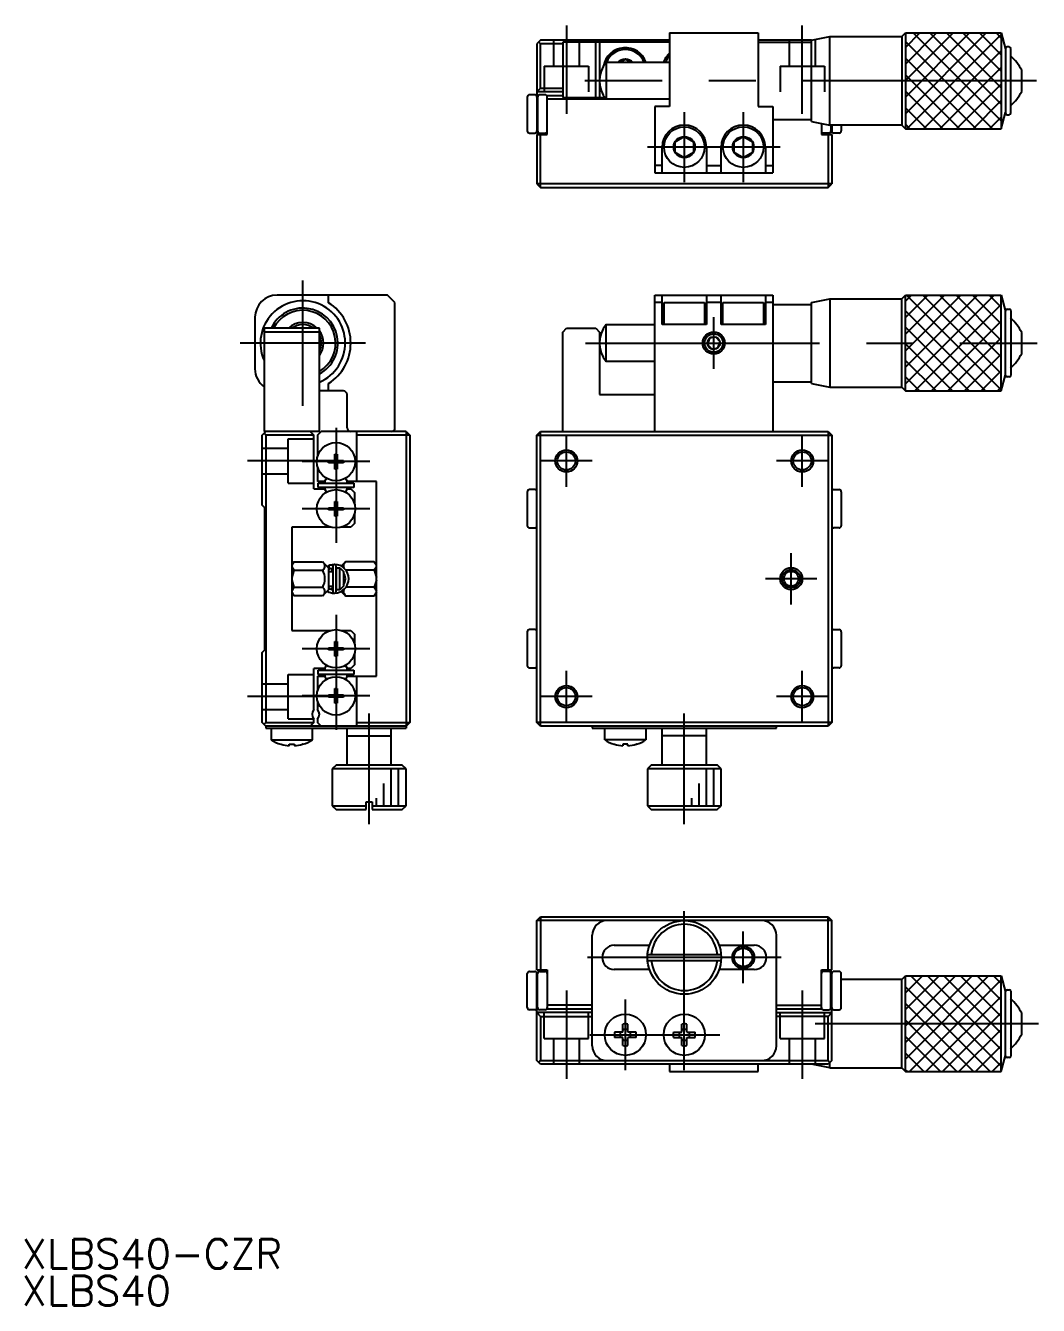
# Model space of a CAD drawing. Extents: x 1 to 256, y 0 to 174.
# Drawn here: x 0.5 to 137.9, y 0 to 173.7 of the extents above; entities that cross this region are included whole.
import ezdxf

# ---------------------------------------------------------------- set-up
doc = ezdxf.new("R2010")
doc.units = 0
doc.linetypes.add('CENTER', pattern=[50.8, 31.75, -6.35, 6.35, -6.35])
doc.linetypes.add('DASHED', pattern=[19.05, 12.7, -6.35])
doc.layers.get('0').update_dxf_attribs({"linetype": 'CONTINUOUS'})
doc.layers.add('CENTER', color=1, linetype='CENTER')
doc.styles.get("Standard").update_dxf_attribs({"font": 'txt.shx', "height": 3, "bigfont": 'bigfont.shx'})

# ---------------------------------------------------------------- blocks, each defined once
blk = doc.blocks.new('*U5')
at = {"color": 7, "linetype": 'CONTINUOUS'}
blk.add_text('XLBS40-CZR', height=4, dxfattribs=at).set_placement((0, 5))
blk = doc.blocks.new('*U6')
at = {"color": 7, "linetype": 'CONTINUOUS'}
blk.add_text('XLBS40', height=4, dxfattribs=at).set_placement((0, 0))

msp = doc.modelspace()

# ---------------------------------------------------------------- linework, layer by layer
at = {"color": 7, "linetype": 'CONTINUOUS'}
for p, q in [((87.89, 172.74), (99.89, 172.74)), ((87.89, 172.74), (87.89, 162.74)), ((99.89, 172.74), (99.89, 162.74)), ((107.14, 171.74), (109.64, 172.24)), ((109.64, 172.24), (119.39, 172.24)), ((109.64, 160.24), (109.64, 172.24)), ((119.39, 172.24), (119.89, 172.74)), ((119.39, 172.24), (119.39, 160.24)), ((119.89, 172.74), (132.89, 172.74)), ((119.89, 172.74), (119.89, 159.74)), ((132.89, 172.74), (133.48, 170.54)), ((132.89, 172.74), (132.89, 159.74)), ((70.39, 171.74), (69.89, 171.24)), ((69.89, 171.24), (69.89, 159.24)), ((70.39, 171.24), (70.14, 171.49)), ((87.89, 171.74), (70.39, 171.74)), ((70.39, 165.24), (70.39, 171.24)), ((73.39, 171.24), (70.39, 171.24)), ((87.89, 171.49), (73.39, 171.49)), ((73.39, 171.49), (73.39, 163.99)), ((73.89, 171.49), (73.89, 163.99)), ((77.89, 163.99), (77.89, 171.49)), ((78.39, 171.49), (78.39, 163.99)), ((107.14, 171.74), (99.89, 171.74)), ((99.89, 171.49), (107.14, 171.49)), ((107.14, 160.74), (107.14, 171.74)), ((133.48, 170.64), (133.48, 161.84)), ((133.98, 170.84), (133.68, 170.84)), ((134.18, 161.84), (134.18, 170.64)), ((87.89, 168.74), (79.27, 168.74)), ((79.27, 168.74), (79.27, 163.74)), ((81.89, 169.18), (81.12, 168.74)), ((82.66, 168.74), (81.89, 169.18)), ((135.69, 164.79), (135.69, 167.68)), ((69.89, 164.74), (70.39, 165.24)), ((70.39, 165.24), (73.39, 165.24)), ((68.59, 164.04), (68.59, 159.44)), ((69.59, 164.34), (68.89, 164.34)), ((73.39, 164.74), (69.89, 164.74)), ((69.99, 164.04), (69.99, 159.44)), ((70.99, 164.34), (70.29, 164.34)), ((71.29, 158.94), (71.29, 164.24)), ((71.29, 164.24), (73.39, 164.24)), ((87.89, 163.74), (71.29, 163.74)), ((73.39, 163.99), (79.08, 163.99)), ((69.89, 163.29), (69.99, 163.29)), ((69.89, 163.16), (69.99, 163.16)), ((69.89, 161.74), (69.99, 161.74)), ((87.89, 162.74), (85.89, 162.74)), ((85.89, 162.74), (85.89, 153.74)), ((99.89, 162.74), (101.89, 162.74)), ((101.89, 162.74), (101.89, 153.74)), ((132.89, 159.74), (133.48, 161.94)), ((133.68, 161.64), (133.98, 161.64)), ((69.89, 160.36), (69.99, 160.36)), ((69.89, 160.19), (69.99, 160.19)), ((101.89, 160.99), (107.14, 160.99)), ((107.14, 160.74), (109.64, 160.24)), ((108.49, 160.47), (108.49, 158.94)), ((119.39, 160.24), (109.64, 160.24)), ((109.79, 160.24), (109.79, 159.44)), ((109.89, 160.24), (109.89, 159.24)), ((111.19, 160.24), (111.19, 159.44)), ((119.39, 160.24), (119.89, 159.74)), ((68.89, 159.14), (69.59, 159.14)), ((69.89, 159.74), (69.99, 159.74)), ((69.89, 159.24), (70.07, 159.24)), ((69.89, 158.94), (69.89, 152.24)), ((69.89, 158.94), (71.29, 158.94)), ((70.29, 159.14), (70.99, 159.14)), ((70.39, 151.74), (70.39, 158.94)), ((71.21, 159.24), (71.29, 159.24)), ((88.64, 157.96), (89.89, 158.68)), ((89.89, 158.68), (91.14, 157.96)), ((96.64, 157.96), (97.89, 158.68)), ((97.89, 158.68), (99.14, 157.96)), ((108.57, 159.24), (108.49, 159.24)), ((108.49, 158.94), (109.89, 158.94)), ((109.49, 159.14), (108.79, 159.14)), ((109.39, 158.94), (109.39, 151.74)), ((109.64, 158.94), (109.64, 159.18)), ((109.89, 159.24), (109.71, 159.24)), ((109.89, 159.74), (109.79, 159.74)), ((109.89, 158.94), (109.89, 152.24)), ((110.89, 159.14), (110.19, 159.14)), ((119.89, 159.74), (132.89, 159.74)), ((86.89, 153.74), (86.89, 157.24)), ((88.64, 156.52), (88.64, 157.96)), ((89.89, 155.79), (88.64, 156.52)), ((91.14, 156.52), (89.89, 155.79)), ((91.14, 157.96), (91.14, 156.52)), ((92.89, 157.24), (92.89, 153.74)), ((94.89, 153.74), (94.89, 157.24)), ((96.64, 156.52), (96.64, 157.96)), ((97.89, 155.79), (96.64, 156.52)), ((99.14, 156.52), (97.89, 155.79)), ((99.14, 157.96), (99.14, 156.52)), ((100.89, 157.24), (100.89, 153.74)), ((86.89, 154.74), (85.89, 154.74)), ((92.89, 154.74), (94.89, 154.74)), ((100.89, 154.74), (101.89, 154.74)), ((85.89, 153.74), (101.89, 153.74)), ((69.89, 152.24), (70.39, 151.74)), ((109.89, 152.24), (69.89, 152.24)), ((70.39, 151.74), (109.39, 151.74)), ((109.39, 151.74), (109.89, 152.24)), ((49.63, 137.14), (34.63, 137.14)), ((41.63, 136.11), (41.63, 137.14)), ((50.63, 136.14), (49.63, 137.14)), ((50.63, 119.14), (50.63, 136.14)), ((85.89, 118.64), (85.89, 137.14)), ((85.89, 137.14), (101.89, 137.14)), ((86.89, 136.14), (85.89, 136.14)), ((86.89, 133.14), (86.89, 137.14)), ((87.14, 133.14), (87.14, 136.14)), ((87.14, 136.14), (92.64, 136.14)), ((92.64, 136.14), (92.64, 133.14)), ((92.89, 137.14), (92.89, 133.14)), ((94.89, 136.14), (92.89, 136.14)), ((94.89, 133.14), (94.89, 137.14)), ((95.14, 133.14), (95.14, 136.14)), ((95.14, 136.14), (100.64, 136.14)), ((100.64, 136.14), (100.64, 133.14)), ((100.89, 137.14), (100.89, 133.14)), ((101.89, 136.14), (100.89, 136.14)), ((101.89, 137.14), (101.89, 118.64)), ((101.89, 135.89), (107.14, 135.89)), ((107.14, 136.14), (109.64, 136.64)), ((107.14, 125.14), (107.14, 136.14)), ((109.64, 136.64), (119.39, 136.64)), ((109.64, 136.64), (109.64, 124.64)), ((119.39, 136.64), (119.89, 137.14)), ((119.39, 124.64), (119.39, 136.64)), ((119.89, 137.14), (132.89, 137.14)), ((119.89, 124.14), (119.89, 137.14)), ((132.89, 137.14), (133.48, 134.94)), ((132.89, 124.14), (132.89, 137.14)), ((31.63, 134.14), (31.63, 127.14)), ((133.48, 126.24), (133.48, 135.04)), ((133.68, 135.24), (133.98, 135.24)), ((134.18, 135.04), (134.18, 126.24)), ((40.38, 132.64), (32.88, 132.64)), ((32.88, 132.64), (32.88, 118.64)), ((40.38, 132.14), (32.88, 132.14)), ((40.38, 118.64), (40.38, 132.64)), ((73.39, 132.14), (73.89, 132.64)), ((73.39, 118.64), (73.39, 132.14)), ((73.89, 132.64), (77.89, 132.64)), ((77.89, 132.64), (78.39, 132.14)), ((78.39, 132.14), (78.39, 123.64)), ((79.27, 128.14), (79.27, 133.14)), ((79.27, 133.14), (85.89, 133.14)), ((92.89, 133.14), (86.89, 133.14)), ((100.89, 133.14), (94.89, 133.14)), ((135.69, 129.19), (135.69, 132.08)), ((93.32, 131.29), (93.04, 130.47)), ((93.04, 130.47), (93.61, 129.82)), ((94.17, 131.46), (93.32, 131.29)), ((94.74, 130.81), (94.17, 131.46)), ((94.46, 129.99), (94.74, 130.81)), ((93.61, 129.82), (94.46, 129.99)), ((85.89, 128.14), (79.27, 128.14)), ((41.63, 124.14), (41.63, 125.16)), ((101.89, 125.39), (107.14, 125.39)), ((107.14, 125.14), (109.64, 124.64)), ((132.89, 124.14), (133.48, 126.34)), ((133.98, 126.04), (133.68, 126.04)), ((43.63, 124.14), (40.38, 124.14)), ((44.13, 119.14), (44.13, 123.64)), ((78.39, 123.64), (85.89, 123.64)), ((109.64, 124.64), (119.39, 124.64)), ((119.39, 124.64), (119.89, 124.14)), ((119.89, 124.14), (132.89, 124.14)), ((32.63, 118.14), (33.13, 118.64)), ((40.38, 118.64), (32.88, 118.64)), ((33.13, 118.14), (32.88, 118.39)), ((39.13, 118.64), (39.63, 118.14)), ((40.13, 118.14), (40.63, 118.64)), ((52.13, 118.64), (40.63, 118.64)), ((45.43, 118.64), (45.43, 111.84)), ((52.13, 118.64), (52.63, 118.14)), ((52.13, 118.64), (52.13, 78.34)), ((69.89, 118.14), (70.39, 118.64)), ((70.39, 78.64), (70.39, 118.64)), ((70.39, 118.64), (109.39, 118.64)), ((109.39, 118.64), (109.39, 78.64)), ((109.39, 118.64), (109.89, 118.14)), ((32.63, 108.64), (32.63, 118.14)), ((39.63, 118.14), (33.13, 118.14)), ((33.13, 118.14), (33.13, 79.14)), ((39.63, 110.84), (39.63, 118.14)), ((40.13, 118.14), (40.13, 115.25)), ((52.63, 118.14), (45.43, 118.14)), ((52.63, 118.14), (52.63, 79.14)), ((69.89, 118.14), (109.89, 118.14)), ((69.89, 79.14), (69.89, 118.14)), ((109.89, 118.14), (109.89, 79.14)), ((41.63, 114.39), (41.63, 114.68)), ((41.63, 114.68), (42.43, 114.68)), ((42.16, 114.39), (42.16, 114.68)), ((42.49, 115.54), (42.78, 115.54)), ((42.49, 114.74), (42.49, 115.54)), ((42.49, 115.01), (42.78, 115.01)), ((42.78, 115.54), (42.78, 114.74)), ((42.84, 114.68), (43.63, 114.68)), ((43.1, 114.68), (43.1, 114.39)), ((43.63, 114.68), (43.63, 114.39)), ((40.13, 113.82), (40.13, 111.84)), ((42.43, 114.39), (41.63, 114.39)), ((42.49, 113.54), (42.49, 114.33)), ((42.78, 114.07), (42.49, 114.07)), ((42.78, 113.54), (42.49, 113.54)), ((42.78, 114.33), (42.78, 113.54)), ((43.63, 114.39), (42.84, 114.39)), ((41.08, 111.84), (40.13, 111.84)), ((40.23, 111.64), (45.03, 111.64)), ((40.23, 111.04), (40.23, 111.64)), ((41.23, 112.1), (41.08, 111.84)), ((44.19, 111.84), (44.03, 112.1)), ((48.13, 111.84), (44.19, 111.84)), ((45.03, 111.64), (45.03, 111.04)), ((48.13, 85.44), (48.13, 111.84)), ((39.63, 110.84), (41.08, 110.84)), ((45.03, 111.04), (40.23, 111.04)), ((41.08, 110.84), (41.21, 110.61)), ((44.01, 110.54), (44.18, 110.84)), ((44.18, 110.84), (44.63, 110.84)), ((44.63, 110.84), (45.13, 110.34)), ((45.13, 110.34), (45.13, 108.85)), ((68.59, 110.44), (68.59, 105.84)), ((69.59, 110.74), (68.89, 110.74)), ((110.19, 110.74), (110.89, 110.74)), ((111.19, 110.44), (111.19, 105.84)), ((32.98, 108.29), (32.63, 108.64)), ((32.98, 88.99), (32.98, 108.29)), ((41.63, 107.99), (41.63, 108.28)), ((41.63, 108.28), (42.43, 108.28)), ((42.43, 107.99), (41.63, 107.99)), ((42.16, 107.99), (42.16, 108.28)), ((42.49, 109.14), (42.78, 109.14)), ((42.49, 108.34), (42.49, 109.14)), ((42.49, 108.61), (42.78, 108.61)), ((42.49, 107.14), (42.49, 107.93)), ((42.78, 109.14), (42.78, 108.34)), ((42.78, 107.93), (42.78, 107.14)), ((42.84, 108.28), (43.63, 108.28)), ((43.63, 107.99), (42.84, 107.99)), ((43.1, 108.28), (43.1, 107.99)), ((43.63, 108.28), (43.63, 107.99)), ((42.78, 107.67), (42.49, 107.67)), ((42.78, 107.14), (42.49, 107.14)), ((45.13, 106.14), (44.63, 105.64)), ((45.13, 107.42), (45.13, 106.14)), ((41.92, 105.64), (36.63, 105.64)), ((36.63, 105.64), (36.63, 91.64)), ((44.63, 105.64), (43.35, 105.64)), ((68.89, 105.54), (69.59, 105.54)), ((110.89, 105.54), (110.19, 105.54)), ((36.63, 100.65), (36.93, 100.95)), ((36.93, 100.95), (36.63, 100.47)), ((36.93, 100.95), (40.82, 100.95)), ((40.82, 100.95), (41.63, 100.14)), ((43.94, 100.95), (43.34, 100.35)), ((47.83, 100.95), (43.94, 100.95)), ((48.13, 100.65), (47.83, 100.95)), ((47.83, 100.95), (48.13, 100.47)), ((36.63, 100.27), (36.93, 99.79)), ((36.93, 99.79), (36.63, 98.83)), ((36.93, 99.79), (40.82, 99.79)), ((41.44, 100.33), (41.63, 100.42)), ((41.63, 100.42), (41.62, 100.42)), ((41.62, 100.42), (41.62, 100.41)), ((41.62, 100.41), (41.62, 100.41)), ((41.62, 100.41), (41.63, 100.4)), ((41.66, 100.44), (41.63, 100.42)), ((41.63, 100.42), (41.63, 100.42)), ((41.63, 100.42), (41.63, 100.42)), ((41.63, 100.4), (41.63, 100.39)), ((41.63, 100.39), (41.63, 100.38)), ((41.63, 100.38), (41.63, 100.37)), ((41.63, 100.37), (41.64, 100.35)), ((41.63, 100.14), (41.63, 97.14)), ((41.63, 99.92), (41.81, 100.01)), ((41.63, 99.64), (42.18, 99.64)), ((41.64, 100.35), (41.64, 100.34)), ((41.64, 100.34), (41.64, 100.32)), ((41.64, 100.32), (41.66, 100.29)), ((41.73, 100.46), (41.66, 100.44)), ((41.66, 100.29), (41.67, 100.26)), ((41.67, 100.26), (41.68, 100.22)), ((41.68, 100.22), (41.7, 100.19)), ((41.7, 100.19), (41.71, 100.15)), ((41.71, 100.15), (41.73, 100.12)), ((41.76, 100.47), (41.73, 100.46)), ((41.73, 100.12), (41.75, 100.09)), ((41.75, 100.09), (41.75, 100.08)), ((41.75, 100.08), (41.76, 100.07)), ((41.8, 100.47), (41.76, 100.47)), ((41.76, 100.07), (41.76, 100.06)), ((41.76, 100.06), (41.77, 100.05)), ((41.77, 100.05), (41.78, 100.04)), ((41.78, 100.04), (41.78, 100.03)), ((41.78, 100.03), (41.79, 100.03)), ((41.79, 100.03), (41.79, 100.02)), ((41.79, 100.02), (41.8, 100.02)), ((41.83, 100.48), (41.8, 100.47)), ((41.8, 100.02), (41.8, 100.01)), ((41.8, 100.01), (41.81, 100.01)), ((41.87, 100.48), (41.83, 100.48)), ((42.37, 100.58), (41.86, 100.48)), ((41.9, 100.48), (41.87, 100.48)), ((41.94, 100.48), (41.9, 100.48)), ((41.98, 100.48), (41.94, 100.48)), ((42.01, 100.48), (41.98, 100.48)), ((42.05, 100.47), (42.01, 100.48)), ((42.08, 100.46), (42.05, 100.47)), ((42.12, 100.45), (42.08, 100.46)), ((42.15, 100.44), (42.12, 100.45)), ((42.13, 99.64), (42.13, 99.92)), ((42.18, 100.43), (42.15, 100.44)), ((42.19, 100.43), (42.18, 100.43)), ((42.18, 100.36), (42.18, 96.91)), ((42.63, 96.91), (42.63, 100.36)), ((42.63, 100.14), (43.13, 100.14)), ((42.63, 100.14), (42.63, 97.14)), ((43.13, 100.14), (43.63, 99.64)), ((43.13, 97.14), (43.13, 100.14)), ((43.63, 99.64), (43.63, 97.64)), ((47.83, 99.79), (43.98, 99.79)), ((48.13, 100.27), (47.83, 99.79)), ((47.83, 99.79), (48.13, 98.83)), ((36.63, 98.44), (36.93, 97.48)), ((36.93, 97.48), (36.63, 97)), ((36.93, 97.48), (40.82, 97.48)), ((41.63, 97.64), (42.18, 97.64)), ((41.63, 97.35), (42.18, 97.15)), ((42.13, 97.64), (42.13, 97.36)), ((43.63, 97.64), (43.13, 97.14)), ((47.83, 97.48), (43.98, 97.48)), ((48.13, 98.44), (47.83, 97.48)), ((47.83, 97.48), (48.13, 97)), ((36.63, 96.81), (36.93, 96.33)), ((36.93, 96.33), (36.63, 96.63)), ((40.82, 96.33), (36.93, 96.33)), ((41.63, 97.14), (40.82, 96.33)), ((43.13, 97.14), (42.63, 97.14)), ((43.34, 96.93), (43.94, 96.33)), ((43.94, 96.33), (47.83, 96.33)), ((48.13, 96.81), (47.83, 96.33)), ((47.83, 96.33), (48.13, 96.63)), ((36.63, 91.64), (41.92, 91.64)), ((43.35, 91.64), (44.63, 91.64)), ((44.63, 91.64), (45.13, 91.14)), ((45.13, 91.14), (45.13, 89.85)), ((68.59, 91.44), (68.59, 86.84)), ((69.59, 91.74), (68.89, 91.74)), ((110.19, 91.74), (110.89, 91.74)), ((111.19, 91.44), (111.19, 86.84)), ((32.63, 88.64), (32.98, 88.99)), ((32.63, 79.14), (32.63, 88.64)), ((41.63, 88.99), (41.63, 89.28)), ((41.63, 89.28), (42.43, 89.28)), ((42.43, 88.99), (41.63, 88.99)), ((42.16, 88.99), (42.16, 89.28)), ((42.49, 90.14), (42.78, 90.14)), ((42.49, 89.34), (42.49, 90.14)), ((42.49, 89.61), (42.78, 89.61)), ((42.49, 88.14), (42.49, 88.93)), ((42.78, 88.67), (42.49, 88.67)), ((42.78, 90.14), (42.78, 89.34)), ((42.78, 88.93), (42.78, 88.14)), ((42.84, 89.28), (43.63, 89.28)), ((43.63, 88.99), (42.84, 88.99)), ((43.1, 89.28), (43.1, 88.99)), ((43.63, 89.28), (43.63, 88.99)), ((42.78, 88.14), (42.49, 88.14)), ((45.13, 86.94), (44.63, 86.44)), ((45.13, 88.42), (45.13, 86.94)), ((41.08, 86.44), (39.63, 86.44)), ((39.63, 80.9), (39.63, 86.44)), ((40.13, 85.44), (41.08, 85.44)), ((40.13, 85.44), (40.13, 83.45)), ((40.23, 86.24), (45.03, 86.24)), ((40.23, 85.64), (40.23, 86.24)), ((45.03, 85.64), (40.23, 85.64)), ((41.21, 86.66), (41.08, 86.44)), ((41.08, 85.44), (41.23, 85.18)), ((44.18, 86.44), (44.01, 86.73)), ((44.03, 85.18), (44.19, 85.44)), ((44.63, 86.44), (44.18, 86.44)), ((44.19, 85.44), (48.13, 85.44)), ((45.03, 86.24), (45.03, 85.64)), ((45.43, 85.44), (45.43, 78.64)), ((68.89, 86.54), (69.59, 86.54)), ((110.89, 86.54), (110.19, 86.54)), ((42.49, 83.74), (42.78, 83.74)), ((42.49, 82.94), (42.49, 83.74)), ((42.78, 83.74), (42.78, 82.94)), ((40.13, 82.02), (40.13, 80.9)), ((41.63, 82.59), (41.63, 82.88)), ((41.63, 82.88), (42.43, 82.88)), ((42.43, 82.59), (41.63, 82.59)), ((42.16, 82.59), (42.16, 82.88)), ((42.49, 83.21), (42.78, 83.21)), ((42.49, 81.74), (42.49, 82.53)), ((42.78, 82.27), (42.49, 82.27)), ((42.78, 81.74), (42.49, 81.74)), ((42.78, 82.53), (42.78, 81.74)), ((42.84, 82.88), (43.63, 82.88)), ((43.63, 82.59), (42.84, 82.59)), ((43.1, 82.88), (43.1, 82.59)), ((43.63, 82.88), (43.63, 82.59)), ((33.13, 78.64), (32.63, 79.14)), ((33.13, 79.14), (32.88, 78.89)), ((33.13, 79.14), (39.63, 79.14)), ((33.13, 78.64), (33.13, 78.34)), ((52.13, 78.64), (33.13, 78.64)), ((33.13, 78.34), (52.13, 78.34)), ((33.83, 78.34), (33.83, 76.79)), ((39.63, 79.14), (39.13, 78.64)), ((39.43, 76.79), (39.43, 78.34)), ((39.63, 79.14), (39.63, 79.58)), ((40.13, 79.58), (40.13, 79.14)), ((40.63, 78.64), (40.13, 79.14)), ((44.13, 73.34), (44.13, 78.34)), ((45.43, 79.14), (52.63, 79.14)), ((50.13, 73.34), (50.13, 78.34)), ((52.63, 79.14), (52.13, 78.64)), ((109.89, 79.14), (69.89, 79.14)), ((70.39, 78.64), (69.89, 79.14)), ((109.39, 78.64), (70.39, 78.64)), ((77.39, 78.64), (77.39, 78.34)), ((77.39, 78.34), (102.39, 78.34)), ((79.09, 76.79), (79.09, 78.34)), ((84.69, 78.34), (84.69, 76.79)), ((86.89, 73.34), (86.89, 78.34)), ((92.89, 73.34), (92.89, 78.34)), ((102.39, 78.34), (102.39, 78.64)), ((109.89, 79.14), (109.39, 78.64)), ((33.83, 76.79), (39.43, 76.79)), ((44.13, 77.34), (50.13, 77.34)), ((84.69, 76.79), (79.09, 76.79)), ((92.89, 77.34), (86.89, 77.34)), ((35.13, 76.17), (35.18, 76.17)), ((36.28, 75.96), (36.28, 76.17)), ((36.28, 76.17), (36.98, 76.17)), ((36.98, 76.17), (36.98, 75.96)), ((38.13, 76.17), (38.09, 76.17)), ((80.39, 76.17), (80.43, 76.17)), ((82.24, 76.17), (81.54, 76.17)), ((81.54, 76.17), (81.54, 75.96)), ((82.24, 75.96), (82.24, 76.17)), ((83.39, 76.17), (83.35, 76.17)), ((42.63, 73.34), (42.13, 72.84)), ((51.63, 73.34), (42.63, 73.34)), ((52.13, 72.84), (51.63, 73.34)), ((85.39, 73.34), (84.89, 72.84)), ((94.39, 73.34), (85.39, 73.34)), ((94.89, 72.84), (94.39, 73.34)), ((52.13, 72.84), (42.13, 72.84)), ((42.13, 72.84), (42.13, 67.84)), ((52.13, 67.84), (52.13, 72.84)), ((94.89, 72.84), (84.89, 72.84)), ((84.89, 72.84), (84.89, 68.34)), ((94.89, 68.34), (94.89, 72.84)), ((42.13, 67.84), (46.73, 67.84)), ((42.13, 67.84), (42.63, 67.34)), ((46.73, 67.34), (46.73, 68.34)), ((46.73, 68.34), (47.53, 68.34)), ((47.53, 68.34), (47.53, 67.34)), ((47.53, 67.84), (52.13, 67.84)), ((51.63, 67.34), (52.13, 67.84)), ((84.89, 68.34), (84.91, 68.34)), ((84.91, 68.34), (84.91, 67.84)), ((84.91, 67.84), (94.87, 67.84)), ((84.91, 67.84), (85.41, 67.34)), ((94.37, 67.34), (94.87, 67.84)), ((94.87, 67.84), (94.87, 68.34)), ((94.87, 68.34), (94.89, 68.34)), ((42.63, 67.34), (46.73, 67.34)), ((47.53, 67.34), (51.63, 67.34)), ((85.41, 67.34), (94.37, 67.34)), ((69.89, 52.24), (70.39, 52.74)), ((69.89, 45.54), (69.89, 52.24)), ((109.89, 52.24), (69.89, 52.24)), ((70.39, 52.74), (109.39, 52.74)), ((70.39, 52.74), (70.39, 45.54)), ((109.39, 52.74), (109.89, 52.24)), ((109.39, 45.54), (109.39, 52.74)), ((109.89, 45.54), (109.89, 52.24)), ((77.39, 35.24), (77.39, 50.24)), ((80.39, 48.89), (85.17, 48.89)), ((94.61, 48.89), (99.39, 48.89)), ((102.39, 35.24), (102.39, 50.24)), ((84.91, 47.64), (94.87, 47.64)), ((68.89, 45.34), (69.59, 45.34)), ((69.89, 45.54), (71.29, 45.54)), ((69.89, 39.74), (69.89, 45.24)), ((69.89, 45.24), (70.07, 45.24)), ((70.29, 45.34), (70.99, 45.34)), ((71.21, 45.24), (71.29, 45.24)), ((71.29, 45.54), (71.29, 40.24)), ((85.17, 45.59), (80.39, 45.59)), ((84.91, 46.84), (94.87, 46.84)), ((99.39, 45.59), (94.61, 45.59)), ((108.49, 40.24), (108.49, 45.54)), ((108.49, 45.54), (109.89, 45.54)), ((108.57, 45.24), (108.49, 45.24)), ((109.49, 45.34), (108.79, 45.34)), ((109.64, 45.54), (109.64, 45.3)), ((109.89, 45.24), (109.71, 45.24)), ((109.89, 33.24), (109.89, 45.24)), ((110.89, 45.34), (110.19, 45.34)), ((68.59, 40.44), (68.59, 45.04)), ((69.89, 44.74), (69.99, 44.74)), ((69.89, 44.29), (69.99, 44.29)), ((69.89, 44.12), (69.99, 44.12)), ((69.99, 40.44), (69.99, 45.04)), ((109.79, 40.44), (109.79, 45.04)), ((109.89, 44.74), (109.79, 44.74)), ((109.89, 44.29), (109.79, 44.29)), ((109.89, 44.12), (109.79, 44.12)), ((111.19, 40.44), (111.19, 45.04)), ((119.39, 44.24), (111.19, 44.24)), ((119.39, 44.24), (119.89, 44.74)), ((119.39, 32.24), (119.39, 44.24)), ((119.89, 44.74), (132.89, 44.74)), ((119.89, 31.74), (119.89, 44.74)), ((132.89, 44.74), (133.48, 42.54)), ((132.89, 31.74), (132.89, 44.74)), ((69.89, 42.74), (69.99, 42.74)), ((109.89, 42.74), (109.79, 42.74)), ((133.48, 33.84), (133.48, 42.64)), ((133.68, 42.84), (133.98, 42.84)), ((134.18, 42.64), (134.18, 33.84)), ((69.59, 40.14), (68.89, 40.14)), ((69.89, 41.32), (69.99, 41.32)), ((69.89, 41.19), (69.99, 41.19)), ((70.99, 40.14), (70.29, 40.14)), ((77.39, 40.74), (71.29, 40.74)), ((71.29, 40.24), (77.39, 40.24)), ((102.39, 40.74), (108.49, 40.74)), ((102.39, 40.24), (108.49, 40.24)), ((108.79, 40.14), (109.49, 40.14)), ((109.89, 41.32), (109.79, 41.32)), ((109.89, 41.19), (109.79, 41.19)), ((110.19, 40.14), (110.89, 40.14)), ((69.89, 33.24), (69.89, 39.74)), ((77.39, 39.74), (69.89, 39.74)), ((69.89, 39.74), (70.39, 39.24)), ((70.39, 39.24), (77.39, 39.24)), ((70.39, 39.24), (70.39, 33.24)), ((102.39, 39.74), (109.89, 39.74)), ((109.39, 39.24), (102.39, 39.24)), ((109.39, 39.24), (109.89, 39.74)), ((109.39, 33.24), (109.39, 39.24)), ((135.69, 36.79), (135.69, 39.68)), ((81.54, 37.09), (80.43, 37.09)), ((81.54, 37.09), (81.54, 38.2)), ((82.24, 37.09), (82.24, 38.2)), ((83.35, 37.09), (82.24, 37.09)), ((88.43, 37.09), (89.54, 37.09)), ((89.54, 37.09), (89.54, 38.2)), ((90.24, 37.09), (90.24, 38.2)), ((90.24, 37.09), (91.35, 37.09)), ((81.54, 36.39), (80.43, 36.39)), ((81.54, 35.28), (81.54, 36.39)), ((83.35, 36.39), (82.24, 36.39)), ((82.24, 35.28), (82.24, 36.39)), ((88.43, 36.39), (89.54, 36.39)), ((89.54, 35.28), (89.54, 36.39)), ((90.24, 36.39), (91.35, 36.39)), ((90.24, 35.28), (90.24, 36.39)), ((70.39, 32.74), (69.89, 33.24)), ((70.39, 33.24), (70.14, 32.99)), ((70.39, 33.24), (109.39, 33.24)), ((109.89, 33.24), (109.39, 32.74)), ((109.39, 33.24), (109.64, 32.99)), ((132.89, 31.74), (133.48, 33.94)), ((133.98, 33.64), (133.68, 33.64)), ((109.39, 32.74), (70.39, 32.74)), ((87.89, 32.74), (87.89, 31.74)), ((87.89, 31.74), (99.89, 31.74)), ((99.89, 31.74), (99.89, 32.74)), ((109.64, 32.24), (107.14, 32.74)), ((109.64, 32.24), (109.64, 32.99)), ((109.64, 32.24), (119.39, 32.24)), ((119.39, 32.24), (119.89, 31.74)), ((119.89, 31.74), (132.89, 31.74))]:
    msp.add_line(p, q, dxfattribs=at)
at = {"color": 3, "linetype": 'CONTINUOUS'}
for p, q in [((119.89, 170.76), (121.87, 172.74)), ((119.89, 168.52), (124.11, 172.74)), ((119.89, 166.27), (126.36, 172.74)), ((119.89, 164.03), (128.6, 172.74)), ((119.89, 161.78), (130.85, 172.74)), ((120.09, 159.74), (132.89, 172.54)), ((132.89, 160.81), (120.96, 172.74)), ((132.89, 163.05), (123.21, 172.74)), ((132.89, 165.3), (125.45, 172.74)), ((132.89, 167.54), (127.7, 172.74)), ((132.89, 169.79), (129.94, 172.74)), ((132.89, 172.03), (132.19, 172.74)), ((131.72, 159.74), (119.89, 171.56)), ((122.34, 159.74), (132.89, 170.29)), ((129.47, 159.74), (119.89, 169.32)), ((127.23, 159.74), (119.89, 167.07)), ((124.58, 159.74), (132.89, 168.05)), ((126.83, 159.74), (132.89, 165.8)), ((124.98, 159.74), (119.89, 164.83)), ((129.07, 159.74), (132.89, 163.56)), ((122.74, 159.74), (119.89, 162.58)), ((120.49, 159.74), (119.89, 160.34)), ((131.32, 159.74), (132.89, 161.31)), ((119.89, 136.33), (120.7, 137.14)), ((119.89, 134.09), (122.94, 137.14)), ((119.89, 131.84), (125.19, 137.14)), ((119.89, 129.6), (127.43, 137.14)), ((119.89, 127.35), (129.68, 137.14)), ((119.89, 125.11), (131.92, 137.14)), ((132.89, 124.27), (120.03, 137.14)), ((121.17, 124.14), (132.89, 135.86)), ((132.89, 126.52), (122.27, 137.14)), ((132.89, 128.76), (124.52, 137.14)), ((132.89, 131.01), (126.76, 137.14)), ((132.89, 133.25), (129.01, 137.14)), ((132.89, 135.5), (131.25, 137.14)), ((130.78, 124.14), (119.89, 135.03)), ((128.54, 124.14), (119.89, 132.78)), ((123.41, 124.14), (132.89, 133.62)), ((126.29, 124.14), (119.89, 130.54)), ((125.66, 124.14), (132.89, 131.37)), ((127.9, 124.14), (132.89, 129.13)), ((124.05, 124.14), (119.89, 128.29)), ((130.15, 124.14), (132.89, 126.88)), ((121.8, 124.14), (119.89, 126.05)), ((132.39, 124.14), (132.89, 124.64)), ((50.13, 67.84), (50.13, 72.84)), ((51.13, 67.84), (51.13, 72.84)), ((92.89, 67.84), (92.89, 72.84)), ((93.89, 67.84), (93.89, 72.84)), ((49.13, 67.84), (49.13, 70.84)), ((91.89, 67.84), (91.89, 70.84)), ((48.13, 67.84), (48.13, 68.84)), ((90.89, 67.84), (90.89, 68.84)), ((119.89, 44.67), (119.96, 44.74)), ((119.89, 42.42), (122.2, 44.74)), ((119.89, 40.18), (124.45, 44.74)), ((119.89, 37.93), (126.69, 44.74)), ((119.89, 35.69), (128.94, 44.74)), ((119.89, 33.44), (131.18, 44.74)), ((120.43, 31.74), (132.89, 44.2)), ((132.89, 32.47), (120.63, 44.74)), ((132.89, 34.72), (122.87, 44.74)), ((132.89, 36.96), (125.12, 44.74)), ((132.89, 39.21), (127.36, 44.74)), ((132.89, 41.45), (129.61, 44.74)), ((132.89, 43.7), (131.85, 44.74)), ((131.38, 31.74), (119.89, 43.23)), ((122.67, 31.74), (132.89, 41.95)), ((129.14, 31.74), (119.89, 40.98)), ((126.89, 31.74), (119.89, 38.74)), ((124.92, 31.74), (132.89, 39.71)), ((124.65, 31.74), (119.89, 36.49)), ((127.16, 31.74), (132.89, 37.46)), ((129.41, 31.74), (132.89, 35.22)), ((122.4, 31.74), (119.89, 34.25)), ((120.16, 31.74), (119.89, 32)), ((131.65, 31.74), (132.89, 32.97))]:
    msp.add_line(p, q, dxfattribs=at)
at = {"color": 3, "linetype": 'DASHED'}
for p, q in [((72.14, 171.74), (72.14, 168.24)), ((75.64, 171.74), (75.64, 168.24)), ((104.14, 171.74), (104.14, 168.24)), ((107.64, 171.74), (107.64, 168.24)), ((70.89, 168.24), (70.89, 164.74)), ((70.89, 168.24), (76.89, 168.24)), ((76.89, 168.24), (76.89, 164.74)), ((102.89, 168.24), (102.89, 164.74)), ((102.89, 168.24), (108.89, 168.24)), ((108.89, 168.24), (108.89, 164.74)), ((36.13, 111.64), (36.13, 117.64)), ((36.13, 117.64), (39.63, 117.64)), ((32.63, 116.39), (36.13, 116.39)), ((32.63, 112.89), (36.13, 112.89)), ((36.13, 111.64), (39.63, 111.64)), ((36.13, 79.64), (36.13, 85.64)), ((36.13, 85.64), (39.63, 85.64)), ((32.63, 84.39), (36.13, 84.39)), ((32.63, 80.89), (36.13, 80.89)), ((36.13, 79.64), (39.58, 79.64)), ((70.89, 36.24), (70.89, 39.74)), ((76.89, 36.24), (76.89, 39.74)), ((102.89, 36.24), (102.89, 39.74)), ((108.89, 36.24), (108.89, 39.74)), ((70.89, 36.24), (76.89, 36.24)), ((72.14, 36.24), (72.14, 32.74)), ((75.64, 36.24), (75.64, 32.74)), ((102.89, 36.24), (108.89, 36.24)), ((104.14, 36.24), (104.14, 32.74)), ((107.64, 36.24), (107.64, 32.74))]:
    msp.add_line(p, q, dxfattribs=at)
at = {"color": 7, "linetype": 'CONTINUOUS'}
for centre, radius in [((89.89, 157.24), 2.75), ((97.89, 157.24), 2.75), ((89.89, 157.24), 1.44), ((97.89, 157.24), 1.44), ((93.89, 130.64), 1.5), ((93.89, 130.64), 1.25), ((93.89, 130.64), 0.866), ((42.63, 114.54), 2.6), ((73.89, 114.64), 1.23), ((105.89, 114.64), 1.23), ((42.63, 108.14), 2.6), ((104.39, 98.64), 1.23), ((104.39, 98.64), 1), ((42.63, 89.14), 2.6), ((42.63, 82.74), 2.6), ((73.89, 82.64), 1.23), ((105.89, 82.64), 1.23), ((89.89, 47.24), 5), ((97.89, 47.24), 1.5), ((97.89, 47.24), 1.25), ((81.89, 36.74), 2.8), ((89.89, 36.74), 2.8)]:
    msp.add_circle(centre, radius, dxfattribs=at)
at = {"color": 3, "linetype": 'CONTINUOUS'}
for centre in [(73.89, 114.64), (105.89, 114.64), (104.39, 98.64), (73.89, 82.64), (105.89, 82.64)]:
    msp.add_circle(centre, 1.5, dxfattribs=at)
at = {"color": 7, "linetype": 'CONTINUOUS'}
for centre, radius, start, end in [((81.89, 167.74), 3, 19.4712, 170.1185), ((81.89, 167.74), 2.75, 21.3237, 158.6763), ((133.68, 170.64), 0.2, 90, 180), ((133.98, 170.64), 0.2, 360, 90), ((82.39, 166.24), 4, 141.3178, 218.6822), ((81.89, 167.74), 1.44, 43.8538, 136.1462), ((89.89, 167.74), 3, 131.8103, 160.5288), ((89.89, 167.74), 2.75, 136.6583, 158.6763), ((128.79, 163.92), 7.85, 28.6152, 46.7208), ((68.89, 164.04), 0.3, 90, 180), ((69.59, 164.04), 0.3, 0, 90), ((70.29, 164.04), 0.3, 90, 180), ((70.99, 164.04), 0.3, 0, 90), ((128.79, 168.56), 7.85, 313.2792, 331.3848), ((133.68, 161.84), 0.2, 180, 270), ((133.98, 161.84), 0.2, 270, 0), ((89.89, 157.24), 3, 0, 180), ((97.89, 157.24), 3, 0, 180), ((68.89, 159.44), 0.3, 180, 270), ((69.59, 159.44), 0.3, 270, 0), ((70.29, 159.44), 0.3, 180, 270), ((70.99, 159.44), 0.3, 270, 0), ((108.79, 159.44), 0.3, 180, 270), ((109.49, 159.44), 0.3, 270, 0), ((110.19, 159.44), 0.3, 180, 270), ((110.89, 159.44), 0.3, 270, 0), ((34.63, 134.14), 3, 90, 180), ((38.13, 130.64), 5.75, 293.0357, 204.0706), ((38.13, 130.64), 6.5, 302.579, 57.421), ((38.13, 130.64), 4.75, 298.2737, 155.0989), ((38.13, 130.64), 4.45, 300.3724, 153.2924), ((133.68, 135.04), 0.2, 90, 180), ((133.98, 135.04), 0.2, 360, 90), ((128.79, 128.32), 7.85, 28.6152, 46.7208), ((38.13, 130.64), 2.8, 45.5847, 134.4153), ((38.13, 130.64), 2.5, 53.1301, 126.8699), ((38.13, 130.64), 2.8, 323.4725, 36.5275), ((82.39, 130.64), 4, 141.3178, 218.6822), ((38.13, 130.64), 2.5, 334.1581, 25.8419), ((128.79, 132.96), 7.85, 313.2792, 331.3848), ((34.63, 127.14), 3, 180, 234.3147), ((133.68, 126.24), 0.2, 180, 270), ((133.98, 126.24), 0.2, 270, 0), ((43.63, 123.64), 0.5, 0, 90), ((44.63, 119.14), 0.5, 180, 270), ((50.13, 119.14), 0.5, 270, 0), ((42.43, 114.74), 0.06, 270, 0), ((42.84, 114.74), 0.06, 180, 270), ((42.43, 114.33), 0.06, 360, 90), ((42.84, 114.33), 0.06, 90, 180), ((42.63, 111.34), 1.59, 143.8028, 169.1069), ((42.75, 111.22), 1.75, 142.9939, 151.3786), ((42.52, 111.22), 1.75, 28.6214, 37.0061), ((42.63, 111.34), 1.59, 10.8931, 36.1972), ((42.63, 111.34), 1.59, 190.8931, 216.1972), ((42.75, 111.45), 1.75, 208.6214, 217.0061), ((42.63, 111.34), 1.59, 323.8028, 349.1069), ((42.52, 111.45), 1.75, 322.9939, 331.3786), ((68.89, 110.44), 0.3, 90, 180), ((69.59, 110.44), 0.3, 0, 90), ((110.19, 110.44), 0.3, 90, 180), ((110.89, 110.44), 0.3, 360, 90), ((42.43, 108.34), 0.06, 270, 0), ((42.43, 107.93), 0.06, 360, 90), ((42.84, 108.34), 0.06, 180, 270), ((42.84, 107.93), 0.06, 90, 180), ((68.89, 105.84), 0.3, 180, 270), ((69.59, 105.84), 0.3, 270, 360), ((110.19, 105.84), 0.3, 180, 270), ((110.89, 105.84), 0.3, 270, 0), ((39.8, 99.9), 1.46, 30.8801, 44.6127), ((44.97, 99.9), 1.46, 135.3873, 149.1199), ((39.85, 100.79), 1.4, 314.1651, 329.4703), ((38.82, 98.64), 2.31, 330.0163, 29.9837), ((40.58, 100.37), 0.554, 329.0926, 31.283), ((41.91, 99.76), 0.271, 359.2271, 113.1859), ((42.41, 100.36), 0.225, 0, 180), ((42.41, 98.64), 1.95, 270.7771, 89.2567), ((42.41, 98.64), 1.5, 324.7293, 35.2707), ((44.19, 100.37), 0.554, 148.717, 210.9074), ((45.95, 98.64), 2.31, 162.5763, 197.4358), ((39.85, 96.48), 1.4, 30.5297, 45.8349), ((41.91, 97.51), 0.274, 275.3497, 0.3701), ((39.8, 97.37), 1.46, 314.6127, 314.6139), ((39.8, 97.37), 1.46, 315.3861, 329.1199), ((40.58, 96.91), 0.554, 328.717, 30.9074), ((42.41, 98.64), 1.95, 240.2431, 269.2186), ((42.41, 96.91), 0.225, 180, 0), ((44.19, 96.91), 0.554, 149.0616, 211.283), ((44.97, 97.37), 1.46, 210.8801, 224.6114), ((68.89, 91.44), 0.3, 90, 180), ((69.59, 91.44), 0.3, 0, 90), ((110.19, 91.44), 0.3, 90, 180), ((110.89, 91.44), 0.3, 360, 90), ((42.43, 89.34), 0.06, 270, 0), ((42.43, 88.93), 0.06, 360, 90), ((42.84, 89.34), 0.06, 180, 270), ((42.84, 88.93), 0.06, 90, 180), ((42.63, 85.94), 1.59, 143.8028, 169.1069), ((42.75, 85.82), 1.75, 142.9939, 151.3786), ((42.52, 85.82), 1.75, 28.6214, 37.0061), ((42.63, 85.94), 1.59, 10.8931, 36.1972), ((42.63, 85.94), 1.59, 190.8931, 216.1972), ((42.75, 86.05), 1.75, 208.6214, 217.0061), ((42.63, 85.94), 1.59, 323.8028, 349.1069), ((42.52, 86.05), 1.75, 322.9939, 331.3786), ((68.89, 86.84), 0.3, 180, 270), ((69.59, 86.84), 0.3, 270, 0), ((110.19, 86.84), 0.3, 180, 270), ((110.89, 86.84), 0.3, 270, 0), ((42.43, 82.94), 0.06, 270, 0), ((42.43, 82.53), 0.06, 360, 90), ((42.84, 82.94), 0.06, 180, 270), ((42.84, 82.53), 0.06, 90, 180), ((40.38, 80.24), 1, 138.5904, 221.4096), ((39.38, 80.24), 1, 318.5904, 41.4096), ((36.63, 80.94), 5, 235.9442, 252.5424), ((36.63, 80.94), 5, 287.4576, 304.0558), ((81.89, 80.94), 5, 235.9442, 252.5424), ((81.89, 80.94), 5, 287.4576, 304.0558), ((36.63, 80.94), 4.99, 252.9961, 265.9761), ((36.63, 80.94), 4.99, 274.0239, 287.0039), ((81.89, 80.94), 4.99, 252.9961, 265.9761), ((81.89, 80.94), 4.99, 274.0239, 287.0039), ((79.39, 50.24), 2, 90, 180), ((100.39, 50.24), 2, 360, 90), ((89.89, 47.24), 4.5, 5.0997, 174.9003), ((80.39, 47.24), 1.65, 90, 270), ((99.39, 47.24), 1.65, 270, 90), ((68.89, 45.04), 0.3, 90, 180), ((69.59, 45.04), 0.3, 0, 90), ((70.29, 45.04), 0.3, 90, 180), ((70.99, 45.04), 0.3, 0, 90), ((89.89, 47.24), 4.5, 185.0997, 354.9003), ((108.79, 45.04), 0.3, 90, 180), ((109.49, 45.04), 0.3, 360, 90), ((110.19, 45.04), 0.3, 90, 180), ((110.89, 45.04), 0.3, 360, 90), ((133.68, 42.64), 0.2, 90, 180), ((133.98, 42.64), 0.2, 360, 90), ((68.89, 40.44), 0.3, 180, 270), ((69.59, 40.44), 0.3, 270, 360), ((70.29, 40.44), 0.3, 180, 270), ((70.99, 40.44), 0.3, 270, 360), ((108.79, 40.44), 0.3, 180, 270), ((109.49, 40.44), 0.3, 270, 0), ((110.19, 40.44), 0.3, 180, 270), ((110.89, 40.44), 0.3, 270, 0), ((128.79, 35.92), 7.85, 28.6152, 46.7208), ((81.89, 36.74), 1.5, 76.5066, 103.4934), ((89.89, 36.74), 1.5, 76.5066, 103.4934), ((81.89, 36.74), 1.5, 166.5066, 193.4934), ((81.89, 36.74), 0.734, 151.5381, 208.4619), ((81.89, 36.74), 0.734, 61.5381, 118.4618), ((81.89, 36.74), 0.734, 331.5381, 28.4619), ((81.89, 36.74), 1.5, 346.5066, 13.4934), ((89.89, 36.74), 1.5, 166.5066, 193.4934), ((89.89, 36.74), 0.734, 151.5381, 208.4619), ((89.89, 36.74), 0.734, 61.5382, 118.4619), ((89.89, 36.74), 0.734, 331.5381, 28.4619), ((89.89, 36.74), 1.5, 346.5066, 13.4934), ((128.79, 40.56), 7.85, 313.2792, 331.3848), ((79.39, 35.24), 2, 180, 270), ((81.89, 36.74), 0.734, 241.5382, 298.4619), ((81.89, 36.74), 1.5, 256.5066, 283.4934), ((89.89, 36.74), 0.734, 241.5381, 298.4618), ((89.89, 36.74), 1.5, 256.5066, 283.4934), ((100.39, 35.24), 2, 270, 0), ((133.68, 33.84), 0.2, 180, 270), ((133.98, 33.84), 0.2, 270, 0)]:
    msp.add_arc(centre, radius, start, end, dxfattribs=at)
at = {"layer": 'CENTER', "color": 1, "linetype": 'CENTER'}
for p, q in [((73.89, 173.74), (73.89, 161.74)), ((105.89, 161.74), (105.89, 173.74)), ((137.68, 166.24), (76.39, 166.24)), ((89.89, 161.99), (89.89, 152.49)), ((97.89, 161.99), (97.89, 152.49)), ((102.89, 157.24), (84.89, 157.24)), ((38.13, 122.14), (38.13, 139.14)), ((93.89, 127.14), (93.89, 134.14)), ((46.63, 130.64), (29.63, 130.64)), ((76.49, 130.64), (137.78, 130.64)), ((42.63, 119.14), (42.63, 103.54)), ((73.89, 111.14), (73.89, 118.14)), ((105.89, 111.14), (105.89, 118.14)), ((42.63, 114.64), (30.63, 114.64)), ((47.23, 114.54), (38.03, 114.54)), ((77.39, 114.64), (70.39, 114.64)), ((109.39, 114.64), (102.39, 114.64)), ((47.23, 108.14), (38.03, 108.14)), ((104.39, 95.14), (104.39, 102.14)), ((107.89, 98.64), (100.89, 98.64)), ((42.63, 93.74), (42.63, 78.14)), ((47.23, 89.14), (38.03, 89.14)), ((73.89, 79.14), (73.89, 86.14)), ((105.89, 79.14), (105.89, 86.14)), ((42.63, 82.64), (30.63, 82.64)), ((47.23, 82.74), (38.03, 82.74)), ((77.39, 82.64), (70.39, 82.64)), ((109.39, 82.64), (102.39, 82.64)), ((47.13, 65.34), (47.13, 80.34)), ((89.89, 65.34), (89.89, 80.34)), ((89.89, 31.94), (89.89, 53.54)), ((97.89, 43.74), (97.89, 50.74)), ((103.04, 47.24), (76.74, 47.24)), ((73.89, 42.74), (73.89, 30.74)), ((105.89, 42.74), (105.89, 30.74)), ((81.89, 31.94), (81.89, 41.54)), ((137.93, 38.24), (107.63, 38.24)), ((77.09, 36.74), (94.69, 36.74))]:
    msp.add_line(p, q, dxfattribs=at)

# ---------------------------------------------------------------- block references
at = {"color": 7, "linetype": 'CONTINUOUS'}
for name in ['*U5', '*U6']:
    msp.add_blockref(name, (0, 0), dxfattribs=at)

doc.saveas('drawing.dxf')
